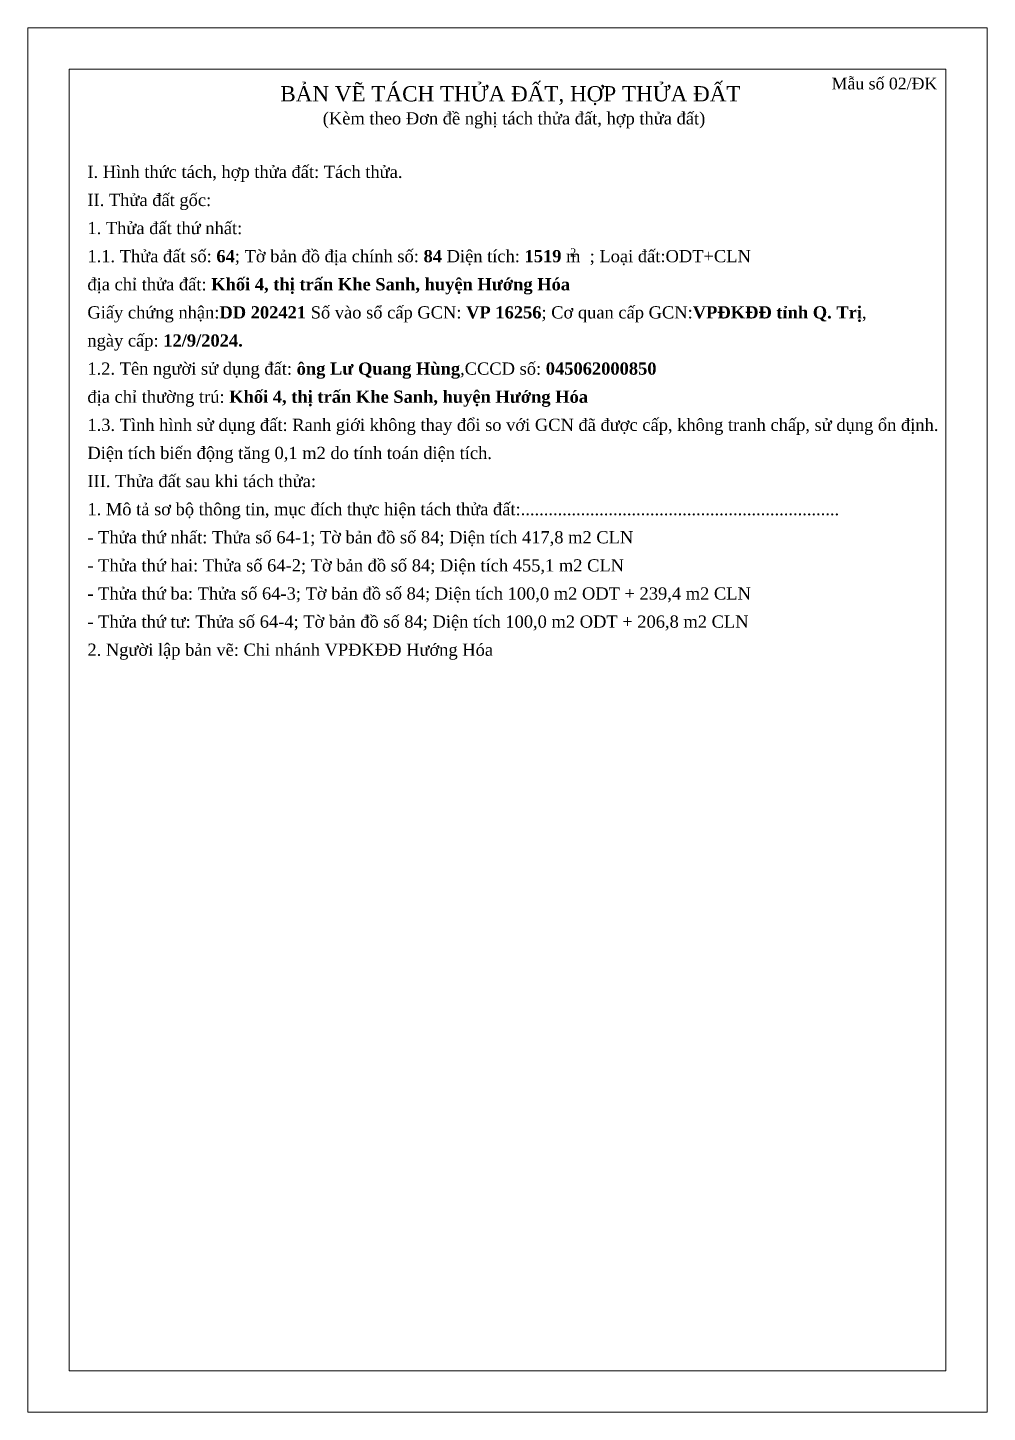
# Model space of a CAD drawing. Header units: metres. Extents: x 549732 to 550404, y 1838194 to 1838434.
# Drawn here: x 549731.8 to 549897.8, y 1838194.1 to 1838433.7 of the extents above; entities that cross this region are included whole.
import ezdxf
from ezdxf.enums import TextEntityAlignment as Align

# ---------------------------------------------------------------- set-up
doc = ezdxf.new("R2010")
doc.units = ezdxf.units.M
doc.header["$MEASUREMENT"] = 0
doc.layers.add('Level 1', color=7, linetype='Continuous', lineweight=0)
doc.layers.add('Level 2', color=7, linetype='Continuous', lineweight=0)
doc.styles.add('Style-Times New Roman', font='times.ttf')

msp = doc.modelspace()

# ---------------------------------------------------------------- linework, layer by layer
at = {"layer": 'Level 2', "color": 3, "linetype": 'Continuous', "lineweight": 0, "flags": 128}
msp.add_lwpolyline([(549731.78, 1838433.7), (549897.76, 1838433.7), (549897.76, 1838194.14), (549731.78, 1838194.14), (549731.78, 1838433.7)], close=True, dxfattribs=at)
at = {"layer": 'Level 2', "color": 30, "linetype": 'Continuous', "lineweight": 0, "flags": 128}
msp.add_lwpolyline([(549738.95, 1838426.53), (549890.6, 1838426.53), (549890.6, 1838201.31), (549738.95, 1838201.31), (549738.95, 1838426.53)], close=True, dxfattribs=at)

# ---------------------------------------------------------------- texts
at = {"layer": 'Level 1', "color": 250, "linetype": 'Continuous', "lineweight": 0, "style": 'Style-Times New Roman'}
for s, height, p in [('Mẫu số 02/ĐK', 2.0348, (549870.84, 1838423.02)), ('(Kèm theo Đơn đề nghị tách thửa đất, hợp thửa đất)', 2.1142, (549782.82, 1838416.96))]:
    msp.add_text(s, height=height, dxfattribs=at).set_placement(p)
msp.add_text('BẢN VẼ TÁCH THỬA ĐẤT, HỢP THỬA ĐẤT', height=2.6427, dxfattribs=at).set_placement((549815.28, 1838422.27), align=Align.MIDDLE_CENTER)
at = {"layer": 'Level 1', "color": 5, "linetype": 'Continuous', "lineweight": 0, "style": 'Style-Times New Roman'}
msp.add_text('2', height=1.42, dxfattribs=at).set_placement((549825.59, 1838394.1))
at = {"layer": 'Level 1', "color": 18, "linetype": 'Continuous', "lineweight": 0, "true_color": 0x000000, "insert": (549742.11, 1838324.33), "char_height": 2.11416, "attachment_point": 7, "line_spacing_factor": 1.38, "style": 'Style-Times New Roman'}
msp.add_mtext('I. Hình thức tách, hợp thửa đất: Tách thửa.\\PII. Thửa đất gốc:\\P1. Thửa đất thứ nhất:\\P1.1. Thửa đất số:\\fTimes New Roman|b1|i0|c00|p23; 64\\fTimes New Roman|b0|i0|c00|p23;; Tờ bản đồ địa chính số:\\fTimes New Roman|b1|i0|c00|p23; 84\\fTimes New Roman|b0|i0|c00|p23; Diện tích:\\fTimes New Roman|b1|i0|c00|p23; 1519\\fTimes New Roman|b0|i0|c00|p23; m  ; Loại đất:ODT+CLN\\Pđịa chỉ thửa đất:\\fTimes New Roman|b1|i0|c00|p23; Khối 4, thị trấn Khe Sanh, huyện Hướng Hóa\\P\\fTimes New Roman|b0|i0|c00|p23;Giấy chứng nhận:\\fTimes New Roman|b1|i0|c00|p23;DD 202421\\fTimes New Roman|b0|i0|c00|p23; Số vào sổ cấp GCN: \\fTimes New Roman|b1|i0|c00|p23;VP 16256\\fTimes New Roman|b0|i0|c00|p23;; Cơ quan cấp GCN:\\fTimes New Roman|b1|i0|c00|p23;VPĐKĐĐ tỉnh Q. Trị\\fTimes New Roman|b0|i0|c00|p23;, \\Pngày cấp:\\fTimes New Roman|b1|i0|c00|p23; 12/9/2024.\\P\\fTimes New Roman|b0|i0|c00|p23;1.2. Tên người sử dụng đất:\\fTimes New Roman|b1|i0|c00|p23; ông Lư Quang Hùng\\fTimes New Roman|b0|i0|c00|p23;,CCCD số:\\fTimes New Roman|b1|i0|c00|p23; 045062000850\\P\\fTimes New Roman|b0|i0|c00|p23;địa chỉ thường trú:\\fTimes New Roman|b1|i0|c00|p23; Khối 4, thị trấn Khe Sanh, huyện Hướng Hóa\\P\\fTimes New Roman|b0|i0|c00|p23;1.3. Tình hình sử dụng đất: Ranh giới không thay đổi so với GCN đã được cấp, không tranh chấp, sử dụng ổn định.\\PDiện tích biến động tăng 0,1 m2 do tính toán diện tích.\\PIII. Thửa đất sau khi tách thửa:\\P1. Mô tả sơ bộ thông tin, mục đích thực hiện tách thửa đất:.....................................................................\\P- Thửa thứ nhất: Thửa số 64-1; Tờ bản đồ số 84; Diện tích 417,8 m2 CLN\\P- Thửa thứ hai: Thửa số 64-2; Tờ bản đồ số 84; Diện tích 455,1 m2 CLN\\P- Thửa thứ ba: Thửa số 64-3; Tờ bản đồ số 84; Diện tích 100,0 m2 ODT + 239,4 m2 CLN \\P- Thửa thứ tư: Thửa số 64-4; Tờ bản đồ số 84; Diện tích 100,0 m2 ODT + 206,8 m2 CLN\\P2. Người lập bản vẽ: Chi nhánh VPĐKĐĐ Hướng Hóa', dxfattribs=at)

doc.saveas('drawing.dxf')
